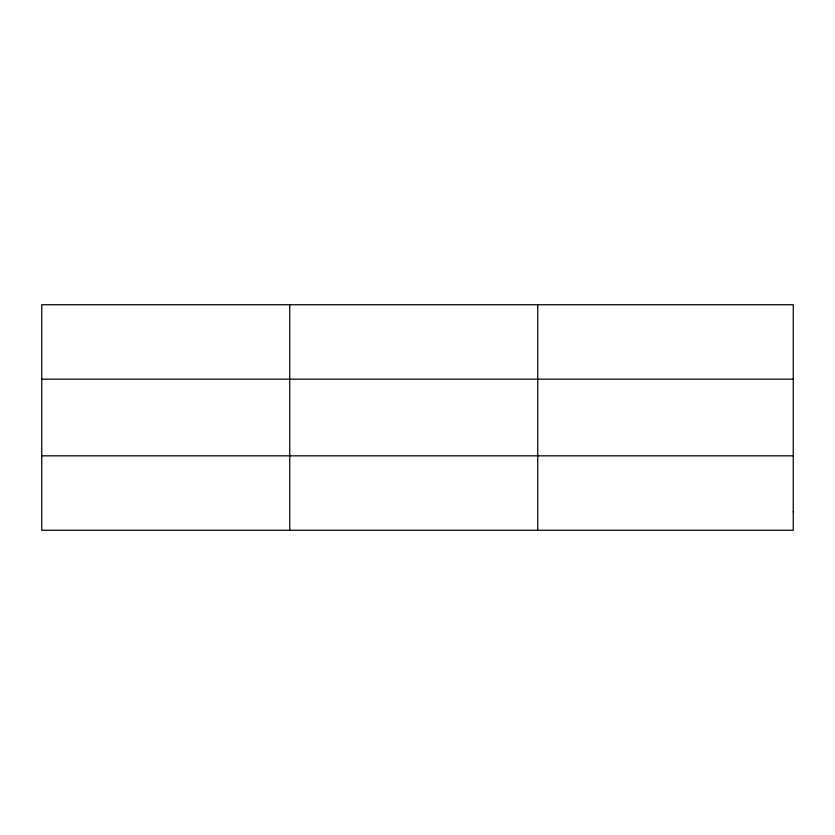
<?xml version="1.0" encoding="UTF-8"?>
<svg xmlns="http://www.w3.org/2000/svg" width="835" height="835" viewBox="0 0 835 835"><rect width="100%" height="100%" fill="white"/><g stroke="black" fill="none" stroke-linecap="round" stroke-linejoin="round"><path stroke-width="1.25" d="M289.745 304.733L289.745 530.267M537.74 304.733L537.74 530.267M41.75 379.163L793.25 379.163M41.75 455.837L793.25 455.837M793.25 511.657L793.25 530.267L41.75 530.267L41.75 304.733L793.25 304.733L793.25 511.657"/></g></svg>
